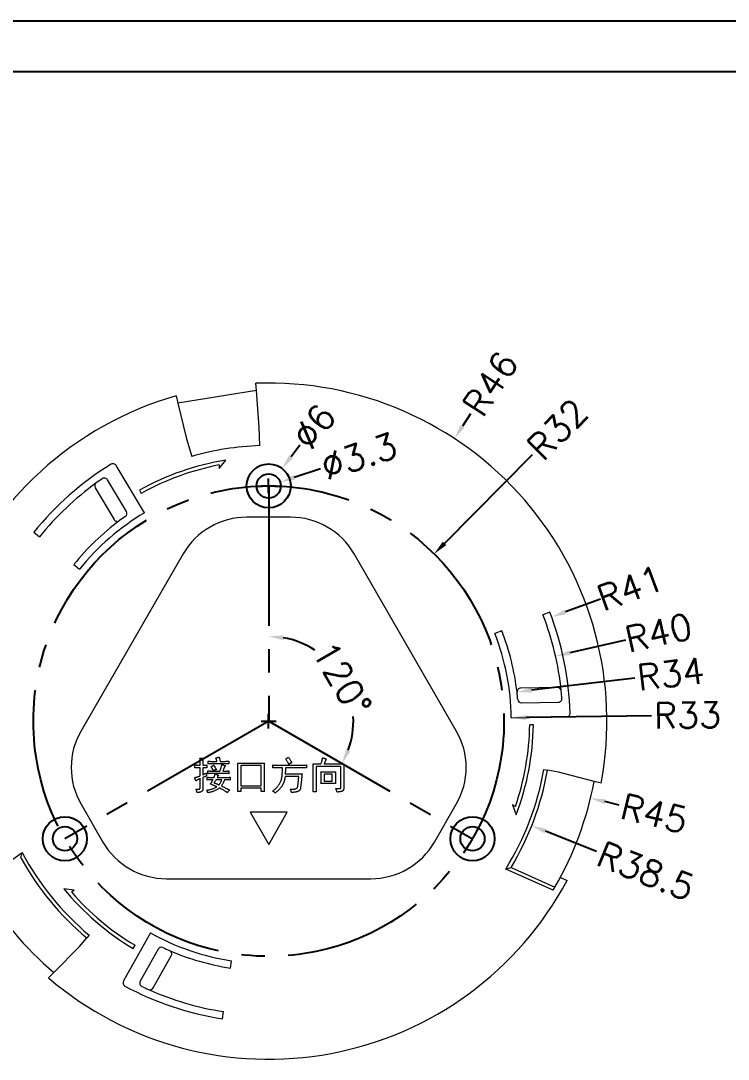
# Model space of a CAD drawing. Header units: inches. Extents: x 1848 to 4019, y 409 to 905.
# Drawn here: x 3504.5 to 3600.7, y 557.5 to 698.8 of the extents above; entities that cross this region are included whole.
import ezdxf

# ---------------------------------------------------------------- set-up
doc = ezdxf.new("R2010")
doc.units = ezdxf.units.IN
doc.linetypes.add('CENTER2', pattern=[28.575, 19.05, -3.175, 3.175, -3.175])
doc.styles.get("Standard").update_dxf_attribs({"font": 'txt', "bigfont": 'gbcbig.shx'})
doc.dimstyles.new('3.5', dxfattribs={"dimtxt": 3.5, "dimasz": 2, "dimexe": 0.18, "dimexo": 0.0625, "dimgap": 0.25, "dimtad": 0, "dimzin": 12, "dimdsep": 46, "dimtxsty": 'Standard', "dimcen": 1, "dimclrd": 3, "dimclre": 3, "dimadec": 0, "dimazin": 0, "dimtfac": 1, "dimtofl": 0, "dimtmove": 0, "dimatfit": 3, "dimfxl": 0, "dimtolj": 1, "dimtzin": 0, "dimarcsym": 0})

# ---------------------------------------------------------------- blocks, each defined once
blk = doc.blocks.new('*D53')
at = {"color": 3, "lineweight": -2, "transparency": 16777216}
for p, q in [((3565.68, 645.3), (3564.58, 643.62)), ((3537.22, 603.51), (3539.22, 603.51)), ((3538.22, 602.51), (3538.22, 604.51))]:
    blk.add_line(p, q, dxfattribs=at)
at = {"color": 3, "transparency": 16777216}
blk.add_solid([(3564.3, 643.81), (3564.86, 643.44), (3563.48, 641.95)], dxfattribs=at)
at = {"layer": 'Defpoints', "color": 0, "transparency": 16777216}
for p in [(3563.48, 641.95), (3538.22, 603.51)]:
    blk.add_point(p, dxfattribs=at)
at = {"color": 0, "transparency": 16777216, "insert": (3568.38, 649.4), "char_height": 3.5, "attachment_point": 5, "rotation": 56.6922}
blk.add_mtext('\\A1;R46', dxfattribs=at)
blk = doc.blocks.new('*D54')
at = {"color": 3, "lineweight": -2, "transparency": 16777216}
for p, q in [((3574.04, 639.72), (3562.13, 627.68)), ((3537.22, 603.51), (3539.22, 603.51)), ((3538.22, 602.51), (3538.22, 604.51))]:
    blk.add_line(p, q, dxfattribs=at)
at = {"color": 3, "transparency": 16777216}
blk.add_solid([(3561.89, 627.92), (3562.37, 627.45), (3560.72, 626.26)], dxfattribs=at)
at = {"layer": 'Defpoints', "color": 0, "transparency": 16777216}
for p in [(3560.72, 626.26), (3538.22, 603.51)]:
    blk.add_point(p, dxfattribs=at)
at = {"color": 0, "transparency": 16777216, "insert": (3577.49, 643.22), "char_height": 3.5, "attachment_point": 5, "rotation": 45.3152}
blk.add_mtext('\\A1;R32', dxfattribs=at)
blk = doc.blocks.new('*D55')
at = {"color": 3, "lineweight": -2, "transparency": 16777216}
for start, end in [(56.8754, 80.0416), (339.9584, 3.1246)]:
    blk.add_arc((3538.22, 603.51), 11.52, start, end, dxfattribs=at)
at = {"color": 3, "transparency": 16777216}
for points in [[(3540.19, 614.52), (3540.24, 615.19), (3538.22, 615.03)], [(3549.35, 599.42), (3548.74, 599.7), (3548.2, 597.75)]]:
    blk.add_solid(points, dxfattribs=at)
at = {"layer": 'Defpoints', "color": 0, "transparency": 16777216}
for p in [(3538.22, 635.51), (3549.57, 605.51), (3538.22, 603.51), (3538.22, 603.51), (3565.93, 587.51)]:
    blk.add_point(p, dxfattribs=at)
at = {"color": 0, "transparency": 16777216, "insert": (3548.2, 609.27), "char_height": 3.5, "attachment_point": 5, "rotation": 300}
blk.add_mtext('\\A1;120°', dxfattribs=at)
blk = doc.blocks.new('*D56')
at = {"color": 3, "lineweight": -2, "transparency": 16777216}
for p, q in [((3542.47, 641.07), (3541.26, 639.48)), ((3538.22, 634.51), (3538.22, 636.51)), ((3537.22, 635.51), (3539.22, 635.51))]:
    blk.add_line(p, q, dxfattribs=at)
at = {"color": 3, "transparency": 16777216}
blk.add_solid([(3540.99, 639.68), (3541.52, 639.28), (3540.04, 637.89)], dxfattribs=at)
at = {"layer": 'Defpoints', "color": 0, "transparency": 16777216}
for p in [(3540.04, 637.89), (3536.4, 633.13)]:
    blk.add_point(p, dxfattribs=at)
at = {"color": 0, "transparency": 16777216, "insert": (3544.4, 643.59), "char_height": 3.5, "attachment_point": 5, "rotation": 52.6132}
blk.add_mtext('\\A1;∅6', dxfattribs=at)
blk = doc.blocks.new('*D57')
at = {"color": 3, "lineweight": -2, "transparency": 16777216}
for p, q in [((3545.28, 637.84), (3541.69, 636.65)), ((3538.22, 634.51), (3538.22, 636.51)), ((3537.22, 635.51), (3539.22, 635.51))]:
    blk.add_line(p, q, dxfattribs=at)
at = {"color": 3, "transparency": 16777216}
blk.add_solid([(3541.58, 636.97), (3541.79, 636.34), (3539.79, 636.03)], dxfattribs=at)
at = {"layer": 'Defpoints', "color": 0, "transparency": 16777216}
for p in [(3539.79, 636.03), (3536.66, 634.99)]:
    blk.add_point(p, dxfattribs=at)
at = {"color": 0, "transparency": 16777216, "insert": (3550.5, 639.56), "char_height": 3.5, "attachment_point": 5, "rotation": 18.2496}
blk.add_mtext('\\A1;∅3.3', dxfattribs=at)
blk = doc.blocks.new('*D60')
at = {"color": 3, "lineweight": -2, "transparency": 16777216}
for p, q in [((3537.22, 603.51), (3539.22, 603.51)), ((3538.22, 602.51), (3538.22, 604.51)), ((3585.87, 592.09), (3583.93, 592.56))]:
    blk.add_line(p, q, dxfattribs=at)
at = {"color": 3, "transparency": 16777216}
blk.add_solid([(3584.01, 592.88), (3583.85, 592.23), (3581.98, 593.02)], dxfattribs=at)
at = {"layer": 'Defpoints', "color": 0, "transparency": 16777216}
for p in [(3538.22, 603.51), (3581.98, 593.02)]:
    blk.add_point(p, dxfattribs=at)
at = {"color": 0, "transparency": 16777216, "insert": (3590.65, 590.94), "char_height": 3.5, "attachment_point": 5, "rotation": 346.525}
blk.add_mtext('\\A1;R45', dxfattribs=at)
blk = doc.blocks.new('*D61')
at = {"color": 3, "lineweight": -2, "transparency": 16777216}
for p, q in [((3537.22, 603.51), (3539.22, 603.51)), ((3538.22, 602.51), (3538.22, 604.51)), ((3582.78, 585.79), (3575.85, 588.54))]:
    blk.add_line(p, q, dxfattribs=at)
at = {"color": 3, "transparency": 16777216}
blk.add_solid([(3575.98, 588.85), (3575.73, 588.23), (3574, 589.28)], dxfattribs=at)
at = {"layer": 'Defpoints', "color": 0, "transparency": 16777216}
for p in [(3538.22, 603.51), (3574, 589.28)]:
    blk.add_point(p, dxfattribs=at)
at = {"color": 0, "transparency": 16777216, "insert": (3589.51, 583.11), "char_height": 3.5, "attachment_point": 5, "rotation": 338.308}
blk.add_mtext('\\A1;R38.5', dxfattribs=at)
blk = doc.blocks.new('*D62')
at = {"color": 3, "lineweight": -2, "transparency": 16777216}
for p, q in [((3583.33, 620.11), (3578.58, 618.36)), ((3537.22, 603.51), (3539.22, 603.51)), ((3538.22, 602.51), (3538.22, 604.51))]:
    blk.add_line(p, q, dxfattribs=at)
at = {"color": 3, "transparency": 16777216}
blk.add_solid([(3578.46, 618.67), (3578.69, 618.05), (3576.7, 617.67)], dxfattribs=at)
at = {"layer": 'Defpoints', "color": 0, "transparency": 16777216}
for p in [(3576.7, 617.67), (3538.22, 603.51)]:
    blk.add_point(p, dxfattribs=at)
at = {"color": 0, "transparency": 16777216, "insert": (3587.4, 621.61), "char_height": 3.5, "attachment_point": 5, "rotation": 20.2051}
blk.add_mtext('\\A1;R41', dxfattribs=at)
blk = doc.blocks.new('*D63')
at = {"color": 3, "lineweight": -2, "transparency": 16777216}
for p, q in [((3586.73, 614.52), (3579.18, 612.8)), ((3537.22, 603.51), (3539.22, 603.51)), ((3538.22, 602.51), (3538.22, 604.51))]:
    blk.add_line(p, q, dxfattribs=at)
at = {"color": 3, "transparency": 16777216}
blk.add_solid([(3579.11, 613.13), (3579.25, 612.48), (3577.23, 612.36)], dxfattribs=at)
at = {"layer": 'Defpoints', "color": 0, "transparency": 16777216}
for p in [(3577.23, 612.36), (3538.22, 603.51)]:
    blk.add_point(p, dxfattribs=at)
at = {"color": 0, "transparency": 16777216, "insert": (3591.24, 615.54), "char_height": 3.5, "attachment_point": 5, "rotation": 12.7868}
blk.add_mtext('\\A1;R40', dxfattribs=at)
blk = doc.blocks.new('*D64')
at = {"color": 3, "lineweight": -2, "transparency": 16777216}
for p, q in [((3588.02, 609.36), (3573.98, 607.71)), ((3537.22, 603.51), (3539.22, 603.51)), ((3538.22, 602.51), (3538.22, 604.51))]:
    blk.add_line(p, q, dxfattribs=at)
at = {"color": 3, "transparency": 16777216}
blk.add_solid([(3573.94, 608.04), (3574.02, 607.38), (3571.99, 607.47)], dxfattribs=at)
at = {"layer": 'Defpoints', "color": 0, "transparency": 16777216}
for p in [(3571.99, 607.47), (3538.22, 603.51)]:
    blk.add_point(p, dxfattribs=at)
at = {"color": 0, "transparency": 16777216, "insert": (3592.9, 609.93), "char_height": 3.5, "attachment_point": 5, "rotation": 6.6991}
blk.add_mtext('\\A1;R34', dxfattribs=at)
blk = doc.blocks.new('*D65')
at = {"color": 3, "lineweight": -2, "transparency": 16777216}
for p, q in [((3537.22, 603.51), (3539.22, 603.51)), ((3538.22, 602.51), (3538.22, 604.51)), ((3590.26, 604.25), (3573.22, 604.01))]:
    blk.add_line(p, q, dxfattribs=at)
at = {"color": 3, "transparency": 16777216}
blk.add_solid([(3573.21, 604.34), (3573.22, 603.67), (3571.22, 603.98)], dxfattribs=at)
at = {"layer": 'Defpoints', "color": 0, "transparency": 16777216}
for p in [(3538.22, 603.51), (3571.22, 603.98)]:
    blk.add_point(p, dxfattribs=at)
at = {"color": 0, "transparency": 16777216, "insert": (3595.17, 604.32), "char_height": 3.5, "attachment_point": 5, "rotation": 0.815}
blk.add_mtext('\\A1;R33', dxfattribs=at)

msp = doc.modelspace()

# ---------------------------------------------------------------- linework, layer by layer
for p, q in [((3423.462, 698.799), (3832.193, 698.799)), ((3434.038, 691.918), (3825.312, 691.918))]:
    msp.add_line(p, q)
at = {"color": 7, "linetype": 'Continuous', "lineweight": 15}
for p, q in [((3536.561, 648.479), (3536.486, 649.476)), ((3525.641, 647.755), (3525.878, 646.783)), ((3536.561, 648.479), (3525.878, 646.783)), ((3536.94, 643.488), (3536.561, 648.479)), ((3525.878, 646.783), (3527.063, 641.921)), ((3537.02, 640.989), (3536.94, 643.488)), ((3527.063, 641.921), (3527.761, 639.52)), ((3531.511, 637.903), (3532.414, 639.037)), ((3521.317, 631.85), (3517.477, 638.288)), ((3531.511, 638.369), (3531.511, 637.903)), ((3518.878, 632.036), (3516.31, 636.34)), ((3514.632, 635.25), (3517.205, 630.936)), ((3520.646, 634.927), (3520.903, 634.497)), ((3541.192, 631.259), (3535.253, 631.259)), ((3506.276, 629.208), (3507.055, 628.581)), ((3526.592, 626.259), (3512.705, 602.205)), ((3563.739, 602.205), (3549.852, 626.259)), ((3511.73, 624.82), (3512.509, 624.193)), ((3576.451, 618.325), (3575.519, 617.964)), ((3569.924, 615.796), (3568.992, 615.434)), ((3577.506, 608.068), (3572.484, 607.996)), ((3572.599, 605.998), (3577.61, 606.069)), ((3571.219, 603.978), (3578.715, 604.085)), ((3574.219, 603.021), (3573.719, 603.014)), ((3528.873, 598.487), (3529.323, 598.487)), ((3528.914, 597.525), (3528.914, 598.139)), ((3529.282, 598.139), (3529.282, 597.525)), ((3529.998, 597.689), (3529.998, 598.057)), ((3530.49, 598.037), (3531.186, 598.037)), ((3532.352, 597.709), (3530.551, 597.709)), ((3531.472, 598.61), (3531.636, 598.037)), ((3531.636, 598.037), (3532.332, 598.037)), ((3532.823, 598.057), (3532.823, 597.689)), ((3534.01, 597.811), (3537.633, 597.811)), ((3544.265, 597.689), (3545.329, 597.689)), ((3545.759, 597.689), (3548.46, 597.689)), ((3528.197, 597.157), (3528.197, 597.566)), ((3528.77, 597.525), (3528.914, 597.525)), ((3528.914, 597.177), (3528.77, 597.177)), ((3528.914, 596.072), (3528.914, 597.177)), ((3529.282, 597.177), (3529.282, 596.215)), ((3529.794, 597.545), (3529.794, 597.157)), ((3529.958, 596.358), (3529.958, 596.747)), ((3530.387, 596.706), (3531.595, 596.706)), ((3532.434, 596.379), (3530.428, 596.379)), ((3531.984, 596.706), (3532.393, 596.706)), ((3532.823, 596.747), (3532.823, 596.358)), ((3534.031, 594.741), (3534.031, 596.89)), ((3537.203, 597.464), (3534.44, 597.464)), ((3534.44, 597.464), (3534.44, 594.721)), ((3537.203, 594.721), (3537.203, 597.464)), ((3537.613, 596.89), (3537.613, 594.741)), ((3538.779, 597.136), (3538.779, 597.545)), ((3539.496, 597.525), (3542.545, 597.525)), ((3540.089, 597.157), (3539.516, 597.157)), ((3540.478, 596.338), (3542.77, 596.338)), ((3542.607, 597.157), (3540.498, 597.157)), ((3543.343, 597.545), (3543.343, 597.136)), ((3544.285, 594.741), (3544.285, 596.952)), ((3544.694, 597.32), (3544.694, 593.882)), ((3548.031, 597.32), (3544.694, 597.32)), ((3545.329, 596.604), (3547.314, 596.604)), ((3546.864, 596.276), (3545.759, 596.276)), ((3545.759, 596.276), (3545.759, 595.355)), ((3546.864, 595.355), (3546.864, 596.276)), ((3548.031, 594.557), (3548.031, 597.32)), ((3548.44, 596.972), (3548.44, 594.475)), ((3575.646, 596.915), (3576.138, 596.829)), ((3577.615, 596.568), (3576.138, 596.829)), ((3582.468, 595.306), (3577.615, 596.568)), ((3528.914, 594.516), (3528.914, 595.683)), ((3529.282, 595.826), (3529.282, 594.352)), ((3529.835, 595.499), (3529.835, 595.887)), ((3530.285, 595.847), (3530.776, 595.847)), ((3530.633, 595.519), (3530.305, 595.519)), ((3531.841, 595.519), (3531.063, 595.519)), ((3531.227, 595.847), (3532.536, 595.847)), ((3532.577, 595.519), (3532.229, 595.519)), ((3532.987, 595.867), (3532.987, 595.499)), ((3542.3, 595.969), (3540.458, 595.969)), ((3542.177, 594.639), (3542.3, 595.969)), ((3542.689, 595.56), (3542.566, 594.434)), ((3547.314, 595.028), (3545.329, 595.028)), ((3545.349, 595.601), (3545.349, 596.113)), ((3545.759, 595.355), (3546.864, 595.355)), ((3547.294, 596.072), (3547.294, 595.601)), ((3583.438, 595.054), (3582.468, 595.306)), ((3534.44, 593.943), (3534.01, 593.943)), ((3534.44, 594.721), (3537.203, 594.721)), ((3534.44, 594.373), (3534.44, 593.943)), ((3537.203, 594.373), (3534.44, 594.373)), ((3537.203, 593.943), (3537.203, 594.373)), ((3537.633, 593.943), (3537.203, 593.943)), ((3544.694, 593.882), (3544.265, 593.882)), ((3512.705, 592.205), (3515.675, 587.062)), ((3560.77, 587.062), (3563.739, 592.205)), ((3571.767, 591.891), (3571.364, 592.124)), ((3571.364, 592.124), (3571.895, 590.774)), ((3540.757, 591.132), (3535.688, 591.132)), ((3535.688, 591.132), (3538.222, 586.742)), ((3538.222, 586.742), (3540.757, 591.132)), ((3498.962, 581.516), (3504.679, 585.653)), ((3571.182, 583.611), (3577.153, 580.939)), ((3576.898, 580.505), (3570.458, 583.387)), ((3577.886, 582.254), (3578.801, 581.844)), ((3511.792, 580.499), (3510.357, 580.715)), ((3524.335, 582.062), (3552.109, 582.062)), ((3511.388, 580.267), (3511.792, 580.499)), ((3512.515, 572.863), (3513.479, 574.013)), ((3513.8, 574.396), (3513.479, 574.013)), ((3522.13, 574.698), (3518.475, 568.153)), ((3508.996, 569.292), (3512.515, 572.863)), ((3519.801, 572.579), (3520.045, 573.015)), ((3523.189, 572.492), (3520.745, 568.117)), ((3522.529, 567.208), (3524.978, 571.593)), ((3533.012, 569.91), (3533.165, 570.898)), ((3508.292, 568.578), (3508.996, 569.292)), ((3531.939, 562.993), (3532.092, 563.981))]:
    msp.add_line(p, q, dxfattribs=at)
at = {"color": 1, "linetype": 'CENTER2'}
for p, q in [((3538.222, 635.509), (3538.222, 603.509)), ((3538.222, 603.509), (3510.509, 587.509)), ((3538.222, 603.509), (3565.935, 587.509))]:
    msp.add_line(p, q, dxfattribs=at)
for centre, radius in [((3538.222, 635.509), 3), ((3538.222, 635.509), 1.65), ((3510.509, 587.509), 3), ((3565.935, 587.509), 3), ((3510.509, 587.509), 1.65), ((3565.935, 587.509), 1.65)]:
    msp.add_circle(centre, radius)
msp.add_circle((3538.222, 603.509), 32, dxfattribs=at)
at = {"color": 7, "linetype": 'Continuous', "lineweight": 15}
for centre, radius, start, end in [((3538.222, 603.509), 46, 349.40896, 92.16317), ((3538.222, 603.509), 46, 105.87251, 211.9031), ((3538.222, 603.509), 37.5, 91.83708, 106.19859), ((3538.222, 603.509), 36, 99.28399, 119.22323), ((3538.222, 603.509), 41, 121.52236, 141.18524), ((3517.047, 638.032), 0.5, 30.81499, 121.52236), ((3538.222, 603.509), 35.5, 100.89759, 119.20081), ((3538.222, 603.509), 40, 125.8985, 141.18524), ((3515.061, 635.506), 0.5, 125.8985, 210.81499), ((3538.222, 603.509), 40, 124.44373, 125.8985), ((3515.881, 636.084), 0.5, 30.81499, 124.44373), ((3538.222, 603.509), 33, 120.81499, 141.18524), ((3518.448, 631.78), 0.5, 304.9705, 30.81499), ((3538.222, 603.509), 34, 126.63762, 141.18524), ((3517.634, 631.192), 0.5, 210.81499, 306.63762), ((3538.222, 603.509), 34, 124.9705, 126.63762), ((3535.253, 621.259), 10, 90, 150), ((3541.192, 621.259), 10, 30, 90), ((3538.222, 603.509), 40, 5.8985, 21.18524), ((3538.222, 603.509), 41, 1.52236, 21.18524), ((3538.222, 603.509), 33, 0.81499, 21.18524), ((3538.222, 603.509), 34, 6.63762, 21.18524), ((3572.491, 607.497), 0.5, 90.81499, 186.63762), ((3577.513, 607.568), 0.5, 5.8985, 90.81499), ((3538.222, 603.509), 40, 4.44373, 5.8985), ((3538.222, 603.509), 34, 4.9705, 6.63762), ((3572.592, 606.498), 0.5, 184.9705, 270.81499), ((3577.603, 606.569), 0.5, 270.81499, 4.44373), ((3578.708, 604.585), 0.5, 270.81499, 1.52236), ((3521.365, 597.205), 10, 150, 210), ((3555.079, 597.205), 10, 330, 30), ((3538.222, 603.509), 35.5, 340.89759, 359.20081), ((3538.222, 603.509), 36, 339.28399, 359.22323), ((3538.222, 603.509), 38, 328.02761, 350.00806), ((3538.222, 603.509), 38.5, 328.88067, 350.00806), ((3538.222, 603.509), 45, 329.89703, 349.49769), ((3524.335, 592.062), 10, 210, 270), ((3552.109, 592.062), 10, 270, 330), ((3538.222, 603.509), 38, 208.02761, 230.00806), ((3538.222, 603.509), 38.5, 208.88067, 230.00806), ((3538.222, 603.509), 45, 209.89703, 229.49769), ((3538.222, 603.509), 46, 229.40896, 331.9031), ((3538.222, 603.509), 36, 219.28399, 239.22323), ((3538.222, 603.509), 45, 329.25652, 329.89703), ((3538.222, 603.509), 35.5, 220.89759, 239.20081), ((3538.222, 603.509), 33, 240.81499, 261.18524), ((3523.626, 572.249), 0.5, 64.9705, 150.81499), ((3538.222, 603.509), 34, 244.9705, 246.63762), ((3524.541, 571.837), 0.5, 330.81499, 66.63762), ((3538.222, 603.509), 34, 246.63762, 261.18524), ((3518.911, 567.909), 0.5, 150.81499, 241.52236), ((3521.182, 567.873), 0.5, 150.81499, 244.44373), ((3538.222, 603.509), 41, 241.52236, 261.18524), ((3538.222, 603.509), 40, 244.44373, 245.8985), ((3522.092, 567.452), 0.5, 245.8985, 330.81499), ((3538.222, 603.509), 40, 245.8985, 261.18524)]:
    msp.add_arc(centre, radius, start, end, dxfattribs=at)
for points, knots in [([(3528.914, 598.139), (3528.913, 598.161), (3528.912, 598.211), (3528.904, 598.292), (3528.891, 598.385), (3528.879, 598.452), (3528.873, 598.487)], [0, 0, 0, 0, 0.1924467, 0.4246916, 0.6930332, 1, 1, 1, 1]), ([(3529.323, 598.487), (3529.317, 598.452), (3529.304, 598.385), (3529.293, 598.292), (3529.283, 598.211), (3529.282, 598.161), (3529.282, 598.139)], [0, 0, 0, 0, 0.3069903, 0.5750649, 0.8075386, 1, 1, 1, 1]), ([(3529.998, 598.057), (3530.034, 598.054), (3530.109, 598.047), (3530.227, 598.041), (3530.355, 598.038), (3530.444, 598.037), (3530.49, 598.037)], [0, 0, 0, 0, 0.2196466, 0.4588681, 0.7194641, 1, 1, 1, 1]), ([(3530.551, 597.709), (3530.499, 597.709), (3530.398, 597.708), (3530.253, 597.704), (3530.122, 597.699), (3530.038, 597.692), (3529.998, 597.689)], [0, 0, 0, 0, 0.2850551, 0.5455201, 0.7842206, 1, 1, 1, 1]), ([(3531.042, 598.507), (3531.087, 598.517), (3531.171, 598.536), (3531.287, 598.562), (3531.386, 598.586), (3531.445, 598.602), (3531.472, 598.61)], [0, 0, 0, 0, 0.31091183, 0.58182274, 0.81148362, 1, 1, 1, 1]), ([(3531.186, 598.037), (3531.179, 598.064), (3531.166, 598.118), (3531.147, 598.194), (3531.128, 598.264), (3531.11, 598.326), (3531.093, 598.382), (3531.075, 598.43), (3531.06, 598.471), (3531.048, 598.496), (3531.042, 598.507)], [0, 0, 0, 0, 0.1741948, 0.3342142, 0.4793519, 0.6122301, 0.7299401, 0.8330852, 0.9236278, 1, 1, 1, 1]), ([(3532.332, 598.037), (3532.378, 598.04), (3532.466, 598.046), (3532.594, 598.052), (3532.712, 598.056), (3532.787, 598.057), (3532.823, 598.057)], [0, 0, 0, 0, 0.2811794, 0.5420005, 0.7810719, 1, 1, 1, 1]), ([(3532.823, 597.689), (3532.746, 597.695), (3532.59, 597.707), (3532.432, 597.708), (3532.352, 597.709)], [0, 0, 0, 0, 0.4900117, 1, 1, 1, 1]), ([(3534.031, 596.89), (3534.03, 596.971), (3534.03, 597.13), (3534.026, 597.364), (3534.02, 597.59), (3534.013, 597.738), (3534.01, 597.811)], [0, 0, 0, 0, 0.2624695, 0.5167394, 0.7620139, 1, 1, 1, 1]), ([(3537.633, 597.811), (3537.63, 597.738), (3537.623, 597.59), (3537.617, 597.364), (3537.613, 597.13), (3537.613, 596.971), (3537.613, 596.89)], [0, 0, 0, 0, 0.2379861, 0.4832606, 0.7375305, 1, 1, 1, 1]), ([(3540.539, 598.385), (3540.601, 598.42), (3540.726, 598.491), (3540.847, 598.57), (3540.908, 598.61)], [0, 0, 0, 0, 0.4940514, 1, 1, 1, 1]), ([(3540.949, 597.627), (3540.918, 597.694), (3540.856, 597.827), (3540.757, 598.021), (3540.651, 598.206), (3540.576, 598.325), (3540.539, 598.385)], [0, 0, 0, 0, 0.2577807, 0.5100005, 0.7570594, 1, 1, 1, 1]), ([(3540.908, 598.61), (3540.946, 598.551), (3541.023, 598.431), (3541.135, 598.245), (3541.248, 598.052), (3541.321, 597.92), (3541.358, 597.852)], [0, 0, 0, 0, 0.2393593, 0.4848448, 0.7389011, 1, 1, 1, 1]), ([(3541.358, 597.852), (3541.324, 597.838), (3541.254, 597.809), (3541.152, 597.756), (3541.049, 597.695), (3540.983, 597.65), (3540.949, 597.627)], [0, 0, 0, 0, 0.2385665, 0.4840665, 0.7381683, 1, 1, 1, 1]), ([(3544.285, 596.952), (3544.279, 597.075), (3544.267, 597.32), (3544.265, 597.566), (3544.265, 597.689)], [0, 0, 0, 0, 0.5001856, 1, 1, 1, 1]), ([(3545.329, 597.689), (3545.355, 597.756), (3545.405, 597.887), (3545.454, 598.055), (3545.487, 598.19), (3545.512, 598.297), (3545.533, 598.41), (3545.547, 598.488), (3545.554, 598.528)], [0, 0, 0, 0, 0.24764279, 0.48290999, 0.60222495, 0.72811613, 0.86028534, 1, 1, 1, 1]), ([(3545.554, 598.528), (3545.584, 598.518), (3545.64, 598.5), (3545.722, 598.473), (3545.796, 598.45), (3545.864, 598.432), (3545.924, 598.414), (3545.977, 598.402), (3546.024, 598.391), (3546.053, 598.387), (3546.066, 598.385)], [0, 0, 0, 0, 0.1753264, 0.3357772, 0.483211, 0.6149658, 0.7318433, 0.8358948, 0.9247862, 1, 1, 1, 1]), ([(3546.066, 598.385), (3546.048, 598.345), (3546.013, 598.269), (3545.963, 598.16), (3545.919, 598.059), (3545.877, 597.969), (3545.842, 597.886), (3545.81, 597.812), (3545.783, 597.747), (3545.766, 597.707), (3545.759, 597.689)], [0, 0, 0, 0, 0.17080795, 0.32866791, 0.47366684, 0.60480471, 0.72309793, 0.82843695, 0.92134732, 1, 1, 1, 1]), ([(3548.46, 597.689), (3548.455, 597.568), (3548.443, 597.329), (3548.441, 597.09), (3548.44, 596.972)], [0, 0, 0, 0, 0.5070678, 1, 1, 1, 1]), ([(3528.197, 597.566), (3528.248, 597.559), (3528.346, 597.546), (3528.492, 597.536), (3528.633, 597.526), (3528.725, 597.525), (3528.77, 597.525)], [0, 0, 0, 0, 0.2642764, 0.5196137, 0.7639611, 1, 1, 1, 1]), ([(3528.77, 597.177), (3528.675, 597.176), (3528.484, 597.174), (3528.293, 597.162), (3528.197, 597.157)], [0, 0, 0, 0, 0.4996934, 1, 1, 1, 1]), ([(3529.282, 597.525), (3529.318, 597.525), (3529.395, 597.526), (3529.517, 597.53), (3529.651, 597.536), (3529.745, 597.542), (3529.794, 597.545)], [0, 0, 0, 0, 0.2116709, 0.4500773, 0.7123174, 1, 1, 1, 1]), ([(3529.794, 597.157), (3529.745, 597.16), (3529.651, 597.166), (3529.517, 597.172), (3529.395, 597.176), (3529.318, 597.177), (3529.282, 597.177)], [0, 0, 0, 0, 0.2876826, 0.5499227, 0.7883291, 1, 1, 1, 1]), ([(3529.282, 596.215), (3529.292, 596.221), (3529.314, 596.233), (3529.352, 596.254), (3529.399, 596.277), (3529.454, 596.304), (3529.517, 596.333), (3529.588, 596.366), (3529.668, 596.402), (3529.724, 596.427), (3529.753, 596.44)], [0, 0, 0, 0, 0.0650243, 0.1475429, 0.2482048, 0.3644602, 0.4976332, 0.6477418, 0.815397, 1, 1, 1, 1]), ([(3529.753, 596.44), (3529.753, 596.399), (3529.754, 596.322), (3529.758, 596.216), (3529.763, 596.127), (3529.77, 596.075), (3529.773, 596.051)], [0, 0, 0, 0, 0.318998, 0.5914668, 0.8176187, 1, 1, 1, 1]), ([(3529.958, 596.747), (3530.005, 596.744), (3530.092, 596.739), (3530.211, 596.727), (3530.307, 596.719), (3530.363, 596.71), (3530.387, 596.706)], [0, 0, 0, 0, 0.3290043, 0.6056555, 0.8297238, 1, 1, 1, 1]), ([(3530.428, 596.379), (3530.4, 596.378), (3530.337, 596.377), (3530.231, 596.373), (3530.102, 596.367), (3530.008, 596.361), (3529.958, 596.358)], [0, 0, 0, 0, 0.1769767, 0.40232614, 0.67609303, 1, 1, 1, 1]), ([(3530.387, 597.32), (3530.423, 597.337), (3530.492, 597.37), (3530.59, 597.42), (3530.677, 597.472), (3530.73, 597.508), (3530.756, 597.525)], [0, 0, 0, 0, 0.28280323, 0.54231441, 0.78229193, 1, 1, 1, 1]), ([(3530.694, 596.747), (3530.681, 596.778), (3530.654, 596.839), (3530.615, 596.927), (3530.576, 597.009), (3530.537, 597.084), (3530.499, 597.152), (3530.461, 597.214), (3530.425, 597.27), (3530.4, 597.304), (3530.387, 597.32)], [0, 0, 0, 0, 0.1572892, 0.3051282, 0.4434825, 0.5729957, 0.6927308, 0.8044243, 0.9060295, 1, 1, 1, 1]), ([(3531.104, 596.911), (3531.078, 596.903), (3531.028, 596.887), (3530.957, 596.864), (3530.895, 596.84), (3530.84, 596.821), (3530.793, 596.799), (3530.753, 596.782), (3530.72, 596.765), (3530.702, 596.753), (3530.694, 596.747)], [0, 0, 0, 0, 0.1854225, 0.353484, 0.5031758, 0.6366113, 0.7525443, 0.8522882, 0.9343816, 1, 1, 1, 1]), ([(3530.756, 597.525), (3530.775, 597.492), (3530.814, 597.428), (3530.868, 597.335), (3530.918, 597.249), (3530.965, 597.17), (3531.005, 597.095), (3531.043, 597.029), (3531.075, 596.968), (3531.094, 596.929), (3531.104, 596.911)], [0, 0, 0, 0, 0.1637266, 0.3158537, 0.4573123, 0.5877165, 0.7078756, 0.816039, 0.913069, 1, 1, 1, 1]), ([(3530.776, 595.847), (3530.788, 595.875), (3530.81, 595.928), (3530.839, 596.006), (3530.866, 596.076), (3530.889, 596.141), (3530.907, 596.199), (3530.921, 596.251), (3530.933, 596.296), (3530.938, 596.325), (3530.94, 596.338)], [0, 0, 0, 0, 0.17502515, 0.33459992, 0.47980493, 0.61290229, 0.72936591, 0.8339474, 0.92432291, 1, 1, 1, 1]), ([(3530.94, 596.338), (3530.968, 596.326), (3531.021, 596.305), (3531.097, 596.274), (3531.167, 596.245), (3531.23, 596.222), (3531.285, 596.199), (3531.333, 596.181), (3531.374, 596.167), (3531.399, 596.158), (3531.411, 596.154)], [0, 0, 0, 0, 0.1781951, 0.3416306, 0.4889179, 0.6222923, 0.7400649, 0.8411456, 0.9283915, 1, 1, 1, 1]), ([(3531.595, 596.706), (3531.612, 596.751), (3531.644, 596.84), (3531.688, 596.97), (3531.728, 597.095), (3531.764, 597.216), (3531.795, 597.331), (3531.822, 597.441), (3531.844, 597.546), (3531.855, 597.614), (3531.861, 597.648)], [0, 0, 0, 0, 0.1473217, 0.2877425, 0.42181, 0.5500739, 0.6718638, 0.7872575, 0.8963461, 1, 1, 1, 1]), ([(3531.861, 597.648), (3531.889, 597.633), (3531.942, 597.605), (3532.018, 597.566), (3532.088, 597.53), (3532.15, 597.5), (3532.205, 597.474), (3532.254, 597.453), (3532.295, 597.435), (3532.32, 597.426), (3532.332, 597.423)], [0, 0, 0, 0, 0.1805107, 0.3454109, 0.4934226, 0.6271654, 0.7440607, 0.8441358, 0.9306726, 1, 1, 1, 1]), ([(3532.332, 597.423), (3532.321, 597.412), (3532.294, 597.387), (3532.261, 597.335), (3532.222, 597.27), (3532.18, 597.188), (3532.136, 597.09), (3532.087, 596.977), (3532.036, 596.847), (3532.002, 596.755), (3531.984, 596.706)], [0, 0, 0, 0, 0.0582202, 0.134351, 0.2289694, 0.344095, 0.4774733, 0.6318028, 0.80595, 1, 1, 1, 1]), ([(3532.393, 596.706), (3532.419, 596.708), (3532.469, 596.711), (3532.54, 596.717), (3532.605, 596.721), (3532.662, 596.726), (3532.712, 596.731), (3532.756, 596.737), (3532.792, 596.741), (3532.813, 596.745), (3532.823, 596.747)], [0, 0, 0, 0, 0.1811687, 0.3465833, 0.4961186, 0.6300533, 0.7465244, 0.8473035, 0.9321929, 1, 1, 1, 1]), ([(3532.823, 596.358), (3532.797, 596.362), (3532.741, 596.369), (3532.65, 596.374), (3532.546, 596.378), (3532.473, 596.378), (3532.434, 596.379)], [0, 0, 0, 0, 0.2017178, 0.4356682, 0.7004034, 1, 1, 1, 1]), ([(3538.738, 594.004), (3538.784, 594.031), (3538.879, 594.086), (3539.017, 594.19), (3539.16, 594.314), (3539.304, 594.455), (3539.446, 594.611), (3539.574, 594.781), (3539.692, 594.96), (3539.795, 595.15), (3539.885, 595.35), (3539.955, 595.561), (3540.007, 595.781), (3540.035, 595.973), (3540.05, 596.133), (3540.061, 596.26), (3540.069, 596.394), (3540.077, 596.535), (3540.082, 596.681), (3540.087, 596.834), (3540.089, 596.993), (3540.089, 597.101), (3540.089, 597.157)], [0, 0, 0, 0, 0.043543, 0.0911026, 0.1430043, 0.1994988, 0.2582906, 0.3169348, 0.3758703, 0.4353907, 0.4955914, 0.5567006, 0.6190439, 0.6833148, 0.7167357, 0.7519928, 0.7890817, 0.8278288, 0.8682191, 0.9102746, 0.9541982, 1, 1, 1, 1]), ([(3538.779, 597.545), (3538.835, 597.542), (3538.949, 597.535), (3539.125, 597.53), (3539.308, 597.526), (3539.432, 597.525), (3539.496, 597.525)], [0, 0, 0, 0, 0.2340772, 0.4785328, 0.7345302, 1, 1, 1, 1]), ([(3539.516, 597.157), (3539.444, 597.156), (3539.308, 597.156), (3539.114, 597.152), (3538.94, 597.146), (3538.83, 597.139), (3538.779, 597.136)], [0, 0, 0, 0, 0.2909949, 0.5552988, 0.7909059, 1, 1, 1, 1]), ([(3540.498, 597.157), (3540.499, 597.136), (3540.499, 597.091), (3540.497, 597.017), (3540.496, 596.932), (3540.493, 596.836), (3540.49, 596.727), (3540.487, 596.608), (3540.482, 596.477), (3540.479, 596.385), (3540.478, 596.338)], [0, 0, 0, 0, 0.07589921, 0.1657015, 0.26938523, 0.38696924, 0.51938182, 0.66567349, 0.82589859, 1, 1, 1, 1]), ([(3542.545, 597.525), (3542.623, 597.525), (3542.772, 597.526), (3542.983, 597.53), (3543.171, 597.535), (3543.288, 597.542), (3543.343, 597.545)], [0, 0, 0, 0, 0.2933113, 0.5572336, 0.7927595, 1, 1, 1, 1]), ([(3543.343, 597.136), (3543.32, 597.138), (3543.272, 597.141), (3543.196, 597.146), (3543.113, 597.148), (3543.024, 597.152), (3542.929, 597.154), (3542.827, 597.155), (3542.719, 597.157), (3542.645, 597.157), (3542.607, 597.157)], [0, 0, 0, 0, 0.0947946, 0.1977986, 0.3099469, 0.4303156, 0.5599044, 0.6976974, 0.8447431, 1, 1, 1, 1]), ([(3542.77, 596.338), (3542.767, 596.314), (3542.76, 596.265), (3542.749, 596.187), (3542.74, 596.101), (3542.729, 596.008), (3542.72, 595.907), (3542.708, 595.798), (3542.699, 595.682), (3542.692, 595.601), (3542.689, 595.56)], [0, 0, 0, 0, 0.0910056, 0.191744, 0.3019782, 0.4219511, 0.5514599, 0.6916729, 0.8404843, 1, 1, 1, 1]), ([(3545.349, 596.113), (3545.348, 596.195), (3545.346, 596.358), (3545.335, 596.522), (3545.329, 596.604)], [0, 0, 0, 0, 0.4995829, 1, 1, 1, 1]), ([(3547.314, 596.604), (3547.308, 596.515), (3547.297, 596.338), (3547.295, 596.16), (3547.294, 596.072)], [0, 0, 0, 0, 0.5003555, 1, 1, 1, 1]), ([(3528.136, 595.826), (3528.177, 595.836), (3528.258, 595.856), (3528.374, 595.886), (3528.483, 595.918), (3528.584, 595.948), (3528.677, 595.979), (3528.763, 596.009), (3528.841, 596.04), (3528.89, 596.061), (3528.914, 596.072)], [0, 0, 0, 0, 0.1569002, 0.303679, 0.4426436, 0.5715487, 0.6918856, 0.8031429, 0.9060372, 1, 1, 1, 1]), ([(3528.32, 595.376), (3528.304, 595.424), (3528.273, 595.513), (3528.226, 595.636), (3528.183, 595.739), (3528.15, 595.799), (3528.136, 595.826)], [0, 0, 0, 0, 0.3115175, 0.5814353, 0.8106934, 1, 1, 1, 1]), ([(3528.914, 595.683), (3528.899, 595.677), (3528.865, 595.664), (3528.812, 595.639), (3528.75, 595.609), (3528.68, 595.574), (3528.602, 595.533), (3528.515, 595.486), (3528.42, 595.433), (3528.354, 595.395), (3528.32, 595.376)], [0, 0, 0, 0, 0.0722026, 0.1604834, 0.2623918, 0.3805123, 0.5123438, 0.6594468, 0.8228391, 1, 1, 1, 1]), ([(3529.773, 596.051), (3529.744, 596.038), (3529.688, 596.013), (3529.607, 595.977), (3529.534, 595.944), (3529.469, 595.914), (3529.411, 595.888), (3529.361, 595.865), (3529.319, 595.844), (3529.294, 595.832), (3529.282, 595.826)], [0, 0, 0, 0, 0.1783254, 0.3428351, 0.4903949, 0.6228602, 0.7402344, 0.8425227, 0.9284715, 1, 1, 1, 1]), ([(3529.835, 595.887), (3529.845, 595.886), (3529.867, 595.881), (3529.904, 595.878), (3529.949, 595.872), (3530.001, 595.867), (3530.061, 595.861), (3530.129, 595.857), (3530.204, 595.851), (3530.257, 595.848), (3530.285, 595.847)], [0, 0, 0, 0, 0.0663999, 0.1491266, 0.2486912, 0.3649137, 0.4978192, 0.6489744, 0.8152911, 1, 1, 1, 1]), ([(3530.305, 595.519), (3530.255, 595.519), (3530.161, 595.518), (3530.032, 595.514), (3529.925, 595.51), (3529.862, 595.502), (3529.835, 595.499)], [0, 0, 0, 0, 0.3231856, 0.5966313, 0.8220917, 1, 1, 1, 1]), ([(3530.305, 594.946), (3530.316, 594.962), (3530.339, 594.997), (3530.374, 595.052), (3530.411, 595.115), (3530.45, 595.184), (3530.493, 595.258), (3530.537, 595.339), (3530.584, 595.427), (3530.616, 595.488), (3530.633, 595.519)], [0, 0, 0, 0, 0.0888435, 0.1878994, 0.2975636, 0.4178865, 0.547465, 0.6877393, 0.8387373, 1, 1, 1, 1]), ([(3531.165, 594.578), (3531.147, 594.585), (3531.106, 594.603), (3531.037, 594.634), (3530.953, 594.67), (3530.853, 594.713), (3530.738, 594.761), (3530.608, 594.818), (3530.462, 594.88), (3530.359, 594.923), (3530.305, 594.946)], [0, 0, 0, 0, 0.0627934, 0.1433621, 0.241382, 0.3579201, 0.4915952, 0.6433603, 0.8125795, 1, 1, 1, 1]), ([(3531.063, 595.519), (3531.034, 595.477), (3530.98, 595.4), (3530.908, 595.29), (3530.846, 595.195), (3530.812, 595.136), (3530.797, 595.11)], [0, 0, 0, 0, 0.3104243, 0.5803575, 0.8107224, 1, 1, 1, 1]), ([(3530.797, 595.11), (3530.835, 595.097), (3530.908, 595.071), (3531.013, 595.031), (3531.11, 594.994), (3531.199, 594.958), (3531.279, 594.922), (3531.351, 594.888), (3531.415, 594.856), (3531.454, 594.834), (3531.472, 594.823)], [0, 0, 0, 0, 0.1641355, 0.3172523, 0.4576962, 0.588172, 0.7078034, 0.8162575, 0.9136179, 1, 1, 1, 1]), ([(3531.411, 596.154), (3531.405, 596.148), (3531.392, 596.134), (3531.375, 596.11), (3531.355, 596.08), (3531.333, 596.044), (3531.309, 596.003), (3531.283, 595.956), (3531.255, 595.903), (3531.236, 595.866), (3531.227, 595.847)], [0, 0, 0, 0, 0.0687411, 0.1531957, 0.25216, 0.368764, 0.5012932, 0.6505893, 0.8177609, 1, 1, 1, 1]), ([(3531.472, 594.823), (3531.493, 594.855), (3531.535, 594.918), (3531.595, 595.011), (3531.648, 595.102), (3531.697, 595.19), (3531.74, 595.276), (3531.779, 595.359), (3531.813, 595.439), (3531.831, 595.493), (3531.841, 595.519)], [0, 0, 0, 0, 0.1461497, 0.2859458, 0.4197759, 0.5469379, 0.6684162, 0.7847933, 0.8949523, 1, 1, 1, 1]), ([(3532.229, 595.519), (3532.198, 595.443), (3532.137, 595.294), (3532.034, 595.081), (3531.923, 594.883), (3531.84, 594.76), (3531.8, 594.7)], [0, 0, 0, 0, 0.2664767, 0.5210982, 0.7654111, 1, 1, 1, 1]), ([(3532.536, 595.847), (3532.566, 595.848), (3532.621, 595.851), (3532.7, 595.856), (3532.769, 595.858), (3532.83, 595.862), (3532.882, 595.864), (3532.925, 595.865), (3532.959, 595.867), (3532.978, 595.867), (3532.987, 595.867)], [0, 0, 0, 0, 0.1953297, 0.3688311, 0.5236871, 0.660065, 0.774527, 0.8687583, 0.9445063, 1, 1, 1, 1]), ([(3532.987, 595.499), (3532.96, 595.502), (3532.903, 595.509), (3532.808, 595.514), (3532.698, 595.518), (3532.619, 595.519), (3532.577, 595.519)], [0, 0, 0, 0, 0.19533433, 0.42499947, 0.69500882, 1, 1, 1, 1]), ([(3540.458, 595.969), (3540.45, 595.923), (3540.437, 595.831), (3540.411, 595.696), (3540.384, 595.567), (3540.354, 595.444), (3540.32, 595.326), (3540.283, 595.215), (3540.245, 595.108), (3540.188, 594.975), (3540.109, 594.815), (3539.996, 594.632), (3539.868, 594.455), (3539.722, 594.29), (3539.57, 594.133), (3539.416, 593.985), (3539.263, 593.846), (3539.158, 593.76), (3539.107, 593.718)], [0, 0, 0, 0, 0.0524641, 0.103184, 0.1518688, 0.1986192, 0.2438385, 0.2871633, 0.3289084, 0.3690811, 0.4476413, 0.5271164, 0.6073063, 0.6893268, 0.7707615, 0.8498192, 0.9259962, 1, 1, 1, 1]), ([(3545.329, 595.028), (3545.335, 595.123), (3545.346, 595.314), (3545.348, 595.505), (3545.349, 595.601)], [0, 0, 0, 0, 0.5003066, 1, 1, 1, 1]), ([(3547.294, 595.601), (3547.294, 595.556), (3547.295, 595.464), (3547.299, 595.323), (3547.305, 595.177), (3547.311, 595.078), (3547.314, 595.028)], [0, 0, 0, 0, 0.2365976, 0.4811999, 0.7365055, 1, 1, 1, 1]), ([(3528.32, 594.271), (3528.352, 594.266), (3528.414, 594.257), (3528.501, 594.248), (3528.577, 594.241), (3528.644, 594.24), (3528.701, 594.24), (3528.747, 594.247), (3528.784, 594.255), (3528.819, 594.273), (3528.852, 594.31), (3528.882, 594.365), (3528.902, 594.436), (3528.91, 594.488), (3528.914, 594.516)], [0, 0, 0, 0, 0.1271855, 0.2409547, 0.3406454, 0.4272559, 0.5000951, 0.5606304, 0.6083598, 0.6462133, 0.7158034, 0.7955098, 0.8891925, 1, 1, 1, 1]), ([(3528.484, 593.779), (3528.483, 593.792), (3528.482, 593.821), (3528.474, 593.866), (3528.461, 593.918), (3528.442, 593.977), (3528.42, 594.041), (3528.391, 594.112), (3528.358, 594.189), (3528.333, 594.243), (3528.32, 594.271)], [0, 0, 0, 0, 0.074353, 0.1628807, 0.2663054, 0.3836875, 0.5148743, 0.6605439, 0.8222163, 1, 1, 1, 1]), ([(3529.282, 594.352), (3529.282, 594.329), (3529.281, 594.285), (3529.273, 594.221), (3529.261, 594.162), (3529.242, 594.107), (3529.22, 594.058), (3529.191, 594.015), (3529.158, 593.975), (3529.118, 593.941), (3529.071, 593.911), (3529.015, 593.885), (3528.95, 593.861), (3528.875, 593.839), (3528.791, 593.821), (3528.697, 593.804), (3528.594, 593.789), (3528.522, 593.783), (3528.484, 593.779)], [0, 0, 0, 0, 0.061643, 0.118915, 0.1729629, 0.2237039, 0.2715578, 0.3175659, 0.3631687, 0.4087714, 0.4572203, 0.5120304, 0.5741549, 0.6433477, 0.7203803, 0.8056428, 0.8986129, 1, 1, 1, 1]), ([(3529.773, 594.127), (3529.829, 594.135), (3529.942, 594.15), (3530.113, 594.181), (3530.29, 594.218), (3530.471, 594.258), (3530.652, 594.311), (3530.829, 594.384), (3531.002, 594.47), (3531.11, 594.542), (3531.165, 594.578)], [0, 0, 0, 0, 0.1134689, 0.231716, 0.3532547, 0.479684, 0.6082273, 0.7371191, 0.867206, 1, 1, 1, 1]), ([(3529.958, 593.759), (3529.952, 593.787), (3529.941, 593.848), (3529.902, 593.938), (3529.845, 594.032), (3529.798, 594.094), (3529.773, 594.127)], [0, 0, 0, 0, 0.2070302, 0.4411955, 0.703016, 1, 1, 1, 1]), ([(3531.534, 594.414), (3531.484, 594.374), (3531.385, 594.294), (3531.224, 594.188), (3531.051, 594.094), (3530.866, 594.011), (3530.665, 593.937), (3530.446, 593.871), (3530.209, 593.81), (3530.043, 593.776), (3529.958, 593.759)], [0, 0, 0, 0, 0.10979656, 0.22098561, 0.33494836, 0.45149157, 0.57416675, 0.70639882, 0.8482548, 1, 1, 1, 1]), ([(3532.598, 593.779), (3532.569, 593.801), (3532.507, 593.846), (3532.405, 593.914), (3532.291, 593.987), (3532.164, 594.063), (3532.025, 594.145), (3531.872, 594.23), (3531.708, 594.322), (3531.593, 594.382), (3531.534, 594.414)], [0, 0, 0, 0, 0.0875438, 0.1862116, 0.2950697, 0.414366, 0.5447795, 0.6857261, 0.8372986, 1, 1, 1, 1]), ([(3531.8, 594.7), (3531.902, 594.651), (3532.101, 594.555), (3532.387, 594.412), (3532.653, 594.278), (3532.823, 594.19), (3532.905, 594.148)], [0, 0, 0, 0, 0.2762756, 0.5352519, 0.7763971, 1, 1, 1, 1]), ([(3532.905, 594.148), (3532.899, 594.141), (3532.884, 594.126), (3532.861, 594.099), (3532.831, 594.065), (3532.795, 594.023), (3532.754, 593.972), (3532.707, 593.915), (3532.654, 593.85), (3532.617, 593.804), (3532.598, 593.779)], [0, 0, 0, 0, 0.0547661, 0.1308837, 0.2249881, 0.3405233, 0.4752854, 0.6302841, 0.8055198, 1, 1, 1, 1]), ([(3534.01, 593.943), (3534.013, 594.003), (3534.02, 594.128), (3534.026, 594.321), (3534.03, 594.527), (3534.03, 594.668), (3534.031, 594.741)], [0, 0, 0, 0, 0.2262047, 0.4683785, 0.7256648, 1, 1, 1, 1]), ([(3537.613, 594.741), (3537.613, 594.679), (3537.614, 594.551), (3537.618, 594.355), (3537.623, 594.151), (3537.63, 594.013), (3537.633, 593.943)], [0, 0, 0, 0, 0.2354281, 0.4803873, 0.7358555, 1, 1, 1, 1]), ([(3539.107, 593.718), (3539.099, 593.728), (3539.083, 593.751), (3539.052, 593.783), (3539.015, 593.817), (3538.973, 593.853), (3538.923, 593.889), (3538.867, 593.926), (3538.805, 593.966), (3538.761, 593.991), (3538.738, 594.004)], [0, 0, 0, 0, 0.0828862, 0.1775889, 0.2836875, 0.401581, 0.5318795, 0.6749981, 0.8315743, 1, 1, 1, 1]), ([(3541.153, 594.25), (3541.192, 594.249), (3541.265, 594.246), (3541.373, 594.244), (3541.473, 594.246), (3541.566, 594.25), (3541.652, 594.255), (3541.731, 594.265), (3541.803, 594.276), (3541.868, 594.29), (3541.928, 594.308), (3541.982, 594.334), (3542.029, 594.368), (3542.071, 594.408), (3542.107, 594.456), (3542.136, 594.511), (3542.161, 594.572), (3542.171, 594.616), (3542.177, 594.639)], [0, 0, 0, 0, 0.0945331, 0.1827662, 0.2653686, 0.3423937, 0.4132752, 0.4787802, 0.5389584, 0.5940666, 0.6447216, 0.693414, 0.740984, 0.7878909, 0.8365713, 0.8878065, 0.9417188, 1, 1, 1, 1]), ([(3541.317, 593.779), (3541.312, 593.822), (3541.302, 593.907), (3541.27, 594.03), (3541.22, 594.146), (3541.176, 594.215), (3541.153, 594.25)], [0, 0, 0, 0, 0.2581455, 0.5087093, 0.7545134, 1, 1, 1, 1]), ([(3542.566, 594.434), (3542.562, 594.405), (3542.554, 594.348), (3542.531, 594.267), (3542.5, 594.194), (3542.46, 594.129), (3542.412, 594.072), (3542.355, 594.024), (3542.29, 593.983), (3542.216, 593.951), (3542.134, 593.924), (3542.044, 593.899), (3541.945, 593.874), (3541.836, 593.853), (3541.72, 593.831), (3541.593, 593.813), (3541.458, 593.794), (3541.365, 593.784), (3541.317, 593.779)], [0, 0, 0, 0, 0.0575533, 0.111492, 0.1621533, 0.2109417, 0.258526, 0.3057386, 0.3547842, 0.4062879, 0.4615635, 0.5221603, 0.588187, 0.6591488, 0.7362689, 0.8184631, 0.9064049, 1, 1, 1, 1]), ([(3544.265, 593.882), (3544.264, 593.925), (3544.264, 594.009), (3544.266, 594.133), (3544.267, 594.25), (3544.27, 594.361), (3544.273, 594.465), (3544.275, 594.563), (3544.28, 594.654), (3544.284, 594.713), (3544.285, 594.741)], [0, 0, 0, 0, 0.1507291, 0.2944174, 0.4310545, 0.5597744, 0.6805854, 0.794348, 0.9011353, 1, 1, 1, 1]), ([(3547.314, 594.332), (3547.355, 594.33), (3547.432, 594.327), (3547.541, 594.325), (3547.638, 594.321), (3547.722, 594.322), (3547.794, 594.321), (3547.853, 594.324), (3547.9, 594.327), (3547.936, 594.331), (3547.965, 594.339), (3547.987, 594.353), (3548.006, 594.373), (3548.019, 594.399), (3548.029, 594.431), (3548.034, 594.468), (3548.034, 594.511), (3548.032, 594.541), (3548.031, 594.557)], [0, 0, 0, 0, 0.1366857, 0.2589011, 0.3666768, 0.4608482, 0.5414454, 0.6076688, 0.6603784, 0.6988938, 0.7300195, 0.7589768, 0.7877971, 0.8204354, 0.8569261, 0.8980796, 0.945597, 1, 1, 1, 1]), ([(3547.519, 593.861), (3547.508, 593.907), (3547.487, 593.996), (3547.44, 594.12), (3547.385, 594.234), (3547.337, 594.3), (3547.314, 594.332)], [0, 0, 0, 0, 0.2739556, 0.5289214, 0.7700211, 1, 1, 1, 1]), ([(3548.44, 594.475), (3548.439, 594.44), (3548.438, 594.372), (3548.425, 594.277), (3548.404, 594.193), (3548.374, 594.12), (3548.335, 594.06), (3548.286, 594.011), (3548.229, 593.974), (3548.139, 593.943), (3548.016, 593.919), (3547.861, 593.893), (3547.694, 593.873), (3547.578, 593.865), (3547.519, 593.861)], [0, 0, 0, 0, 0.0828462, 0.1569005, 0.2229642, 0.2829333, 0.3384535, 0.3899251, 0.4413866, 0.4952528, 0.6096093, 0.7310153, 0.8616438, 1, 1, 1, 1])]:
    msp.add_open_spline(points, degree=3, knots=knots, dxfattribs=at)
for points in [[(3504.51, 584.914), (3504.566, 585.16), (3504.622, 585.406), (3504.679, 585.653)], [(3570.458, 583.387), (3570.7, 583.461), (3570.941, 583.536), (3571.182, 583.611)]]:
    msp.add_open_spline(points, degree=3, dxfattribs=at)

# ---------------------------------------------------------------- dimensions: what is measured, and where the dimension line sits
for mpoint, picture, middle in [((3563.482, 641.952), '*D53', (3568.379, 649.404)), ((3581.983, 593.023), '*D60', (3590.655, 590.945))]:
    dim = msp.add_radius_dim(center=(3538.222, 603.509), mpoint=mpoint, dimstyle='3.5')
    dim.commit()
    dim.dimension.update_dxf_attribs({"geometry": picture, "text_midpoint": middle})
dim = msp.add_diameter_dim_2p(p1=(3536.401, 633.125), p2=(3540.044, 637.892), dimstyle='3.5')
dim.commit()
dim.dimension.update_dxf_attribs({"geometry": '*D56', "text_midpoint": (3544.395, 643.587)})
for mpoint, picture, middle in [((3560.725, 626.26), '*D54', (3577.494, 643.215)), ((3576.699, 617.669), '*D62', (3587.397, 621.607)), ((3577.23, 612.362), '*D63', (3591.236, 615.54)), ((3571.99, 607.475), '*D64', (3592.904, 609.931)), ((3573.996, 589.278), '*D61', (3589.513, 583.106))]:
    dim = msp.add_radius_dim(center=(3538.222, 603.509), mpoint=mpoint, dimstyle='3.5')
    dim.commit()
    dim.dimension.update_dxf_attribs({"geometry": picture, "text_midpoint": middle, "dimtype": 164})
dim = msp.add_diameter_dim_2p(p1=(3536.655, 634.992), p2=(3539.789, 636.025), dimstyle='3.5')
dim.commit()
dim.dimension.update_dxf_attribs({"geometry": '*D57', "text_midpoint": (3550.502, 639.558), "dimtype": 163})
dim = msp.add_angular_dim_2l(base=(3549.569, 605.509), line1=((3538.222, 635.509), (3538.222, 603.509)), line2=((3538.222, 603.509), (3565.935, 587.509)), dimstyle='3.5')
dim.commit()
dim.dimension.update_dxf_attribs({"geometry": '*D55', "text_midpoint": (3548.2, 609.269)})
dim = msp.add_radius_dim(center=(3538.222, 603.509), mpoint=(3571.219, 603.978), dimstyle='3.5', override={"dimtmove": 1})
dim.commit()
dim.dimension.update_dxf_attribs({"geometry": '*D65', "text_midpoint": (3595.172, 604.319), "dimtype": 164})

doc.saveas('drawing.dxf')
